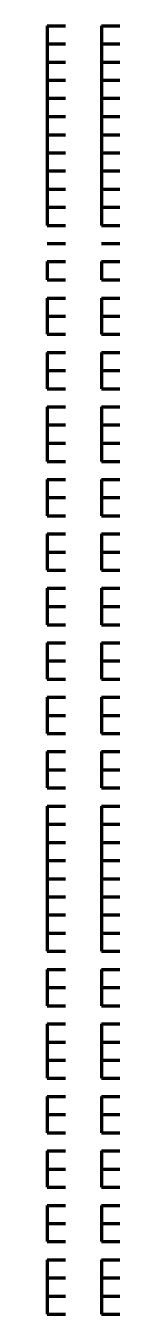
# Model space of a CAD drawing. Header units: inches. Extents: x 16 to 776, y 37 to 575.
# Drawn here: x 317.5 to 318.17, y 362.5 to 374.33 of the extents above; entities that cross this region are included whole.
import ezdxf

# ---------------------------------------------------------------- set-up
doc = ezdxf.new("R2010")
doc.units = ezdxf.units.IN
doc.header["$MEASUREMENT"] = 0
doc.layers.add('P', color=250, linetype='CONTINUOUS', lineweight=100)

msp = doc.modelspace()

# ---------------------------------------------------------------- linework, layer by layer
at = {"layer": 'P', "color": 0, "linetype": 'Continuous'}
for points in [[(317.5, 374.333), (317.667, 374.333)], [(317.5, 374.333), (317.5, 374.333)], [(317.5, 374.333), (317.667, 374.333)], [(317.5, 374.333), (317.5, 374.167)], [(318, 374.333), (318.167, 374.333)], [(318, 374.333), (318, 374.333)], [(318, 374.333), (318.167, 374.333)], [(318, 374.333), (318, 374.167)], [(317.5, 374.167), (317.667, 374.167)], [(317.5, 374.167), (317.5, 374)], [(318, 374.167), (318.167, 374.167)], [(318, 374.167), (318, 374)], [(317.5, 374), (317.667, 374)], [(317.5, 374), (317.667, 374)], [(317.5, 374), (317.5, 373.833)], [(318, 374), (318.167, 374)], [(318, 374), (318.167, 374)], [(318, 374), (318, 373.833)], [(317.5, 373.833), (317.667, 373.833)], [(317.5, 373.833), (317.5, 373.667)], [(318, 373.833), (318.167, 373.833)], [(318, 373.833), (318, 373.667)], [(317.5, 373.667), (317.667, 373.667)], [(317.5, 373.667), (317.5, 373.5)], [(318, 373.667), (318.167, 373.667)], [(318, 373.667), (318, 373.5)], [(317.5, 373.5), (317.667, 373.5)], [(317.5, 373.5), (317.667, 373.5)], [(317.5, 373.5), (317.5, 373.333)], [(318, 373.5), (318.167, 373.5)], [(318, 373.5), (318.167, 373.5)], [(318, 373.5), (318, 373.333)], [(317.5, 373.333), (317.667, 373.333)], [(317.5, 373.333), (317.5, 373.167)], [(318, 373.333), (318.167, 373.333)], [(318, 373.333), (318, 373.167)], [(317.5, 373.167), (317.667, 373.167)], [(317.5, 373.167), (317.5, 373)], [(318, 373.167), (318.167, 373.167)], [(318, 373.167), (318, 373)], [(317.5, 373), (317.667, 373)], [(317.5, 373), (317.667, 373)], [(317.5, 373), (317.5, 372.833)], [(318, 373), (318.167, 373)], [(318, 373), (318.167, 373)], [(318, 373), (318, 372.833)], [(317.5, 372.833), (317.667, 372.833)], [(317.5, 372.833), (317.5, 372.667)], [(318, 372.833), (318.167, 372.833)], [(318, 372.833), (318, 372.667)], [(317.5, 372.667), (317.667, 372.667)], [(317.5, 372.667), (317.5, 372.667)], [(317.5, 372.667), (317.667, 372.667)], [(317.5, 372.667), (317.5, 372.5)], [(318, 372.667), (318.167, 372.667)], [(318, 372.667), (318, 372.667)], [(318, 372.667), (318.167, 372.667)], [(318, 372.667), (318, 372.5)], [(317.5, 372.5), (317.667, 372.5)], [(318, 372.5), (318.167, 372.5)], [(317.5, 372.333), (317.667, 372.333)], [(317.5, 372.333), (317.667, 372.333)], [(318, 372.333), (318.167, 372.333)], [(318, 372.333), (318.167, 372.333)], [(317.5, 372.167), (317.667, 372.167)], [(317.5, 372.167), (317.5, 372.167)], [(317.5, 372.167), (317.667, 372.167)], [(317.5, 372.167), (317.5, 372)], [(318, 372.167), (318.167, 372.167)], [(318, 372.167), (318, 372.167)], [(318, 372.167), (318.167, 372.167)], [(318, 372.167), (318, 372)], [(317.5, 372), (317.667, 372)], [(318, 372), (318.167, 372)], [(317.5, 371.833), (317.667, 371.833)], [(317.5, 371.833), (317.667, 371.833)], [(317.5, 371.833), (317.667, 371.833)], [(317.5, 371.833), (317.5, 371.667)], [(318, 371.833), (318.167, 371.833)], [(318, 371.833), (318.167, 371.833)], [(318, 371.833), (318.167, 371.833)], [(318, 371.833), (318, 371.667)], [(317.5, 371.667), (317.667, 371.667)], [(317.5, 371.667), (317.5, 371.5)], [(318, 371.667), (318.167, 371.667)], [(318, 371.667), (318, 371.5)], [(317.5, 371.5), (317.667, 371.5)], [(318, 371.5), (318.167, 371.5)], [(317.5, 371.333), (317.667, 371.333)], [(317.5, 371.333), (317.667, 371.333)], [(317.5, 371.333), (317.667, 371.333)], [(317.5, 371.333), (317.5, 371.167)], [(318, 371.333), (318.167, 371.333)], [(318, 371.333), (318.167, 371.333)], [(318, 371.333), (318.167, 371.333)], [(318, 371.333), (318, 371.167)], [(317.5, 371.167), (317.667, 371.167)], [(317.5, 371.167), (317.5, 371)], [(318, 371.167), (318.167, 371.167)], [(318, 371.167), (318, 371)], [(317.5, 371), (317.667, 371)], [(317.5, 371), (317.667, 371)], [(317.5, 371), (317.667, 371)], [(318, 371), (318.167, 371)], [(318, 371), (318.167, 371)], [(318, 371), (318.167, 371)], [(317.5, 370.833), (317.667, 370.833)], [(317.5, 370.833), (317.5, 370.667)], [(318, 370.833), (318.167, 370.833)], [(318, 370.833), (318, 370.667)], [(317.5, 370.667), (317.667, 370.667)], [(317.5, 370.667), (317.5, 370.5)], [(318, 370.667), (318.167, 370.667)], [(318, 370.667), (318, 370.5)], [(317.5, 370.5), (317.667, 370.5)], [(317.5, 370.5), (317.5, 370.5)], [(317.5, 370.5), (317.667, 370.5)], [(317.5, 370.5), (317.5, 370.333)], [(318, 370.5), (318.167, 370.5)], [(318, 370.5), (318, 370.5)], [(318, 370.5), (318.167, 370.5)], [(318, 370.5), (318, 370.333)], [(317.5, 370.333), (317.667, 370.333)], [(318, 370.333), (318.167, 370.333)], [(317.5, 370.167), (317.667, 370.167)], [(317.5, 370.167), (317.5, 370)], [(318, 370.167), (318.167, 370.167)], [(318, 370.167), (318, 370)], [(317.5, 370), (317.667, 370)], [(317.5, 370), (317.5, 370)], [(317.5, 370), (317.667, 370)], [(317.5, 370), (317.5, 369.833)], [(318, 370), (318.167, 370)], [(318, 370), (318, 370)], [(318, 370), (318.167, 370)], [(318, 370), (318, 369.833)], [(317.5, 369.833), (317.667, 369.833)], [(318, 369.833), (318.167, 369.833)], [(317.5, 369.667), (317.667, 369.667)], [(317.5, 369.667), (317.5, 369.667)], [(317.5, 369.667), (317.667, 369.667)], [(317.5, 369.667), (317.5, 369.5)], [(318, 369.667), (318.167, 369.667)], [(318, 369.667), (318, 369.667)], [(318, 369.667), (318.167, 369.667)], [(318, 369.667), (318, 369.5)], [(317.5, 369.5), (317.667, 369.5)], [(317.5, 369.5), (317.5, 369.333)], [(318, 369.5), (318.167, 369.5)], [(318, 369.5), (318, 369.333)], [(317.5, 369.333), (317.667, 369.333)], [(318, 369.333), (318.167, 369.333)], [(317.5, 369.167), (317.667, 369.167)], [(317.5, 369.167), (317.5, 369.167)], [(317.5, 369.167), (317.667, 369.167)], [(317.5, 369.167), (317.5, 369)], [(318, 369.167), (318.167, 369.167)], [(318, 369.167), (318, 369.167)], [(318, 369.167), (318.167, 369.167)], [(318, 369.167), (318, 369)], [(317.5, 369), (317.667, 369)], [(317.5, 369), (317.5, 368.833)], [(318, 369), (318.167, 369)], [(318, 369), (318, 368.833)], [(317.5, 368.833), (317.667, 368.833)], [(317.5, 368.833), (317.667, 368.833)], [(317.5, 368.833), (317.667, 368.833)], [(318, 368.833), (318.167, 368.833)], [(318, 368.833), (318.167, 368.833)], [(318, 368.833), (318.167, 368.833)], [(317.5, 368.667), (317.667, 368.667)], [(317.5, 368.667), (317.5, 368.5)], [(318, 368.667), (318.167, 368.667)], [(318, 368.667), (318, 368.5)], [(317.5, 368.5), (317.667, 368.5)], [(317.5, 368.5), (317.5, 368.333)], [(318, 368.5), (318.167, 368.5)], [(318, 368.5), (318, 368.333)], [(317.5, 368.333), (317.667, 368.333)], [(317.5, 368.333), (317.5, 368.333)], [(317.5, 368.333), (317.667, 368.333)], [(318, 368.333), (318.167, 368.333)], [(318, 368.333), (318, 368.333)], [(318, 368.333), (318.167, 368.333)], [(317.5, 368.167), (317.667, 368.167)], [(317.5, 368.167), (317.5, 368)], [(318, 368.167), (318.167, 368.167)], [(318, 368.167), (318, 368)], [(317.5, 368), (317.667, 368)], [(317.5, 368), (317.5, 368)], [(317.5, 368), (317.667, 368)], [(317.5, 368), (317.5, 367.833)], [(318, 368), (318.167, 368)], [(318, 368), (318, 368)], [(318, 368), (318.167, 368)], [(318, 368), (318, 367.833)], [(317.5, 367.833), (317.667, 367.833)], [(318, 367.833), (318.167, 367.833)], [(317.5, 367.667), (317.667, 367.667)], [(317.5, 367.667), (317.5, 367.5)], [(318, 367.667), (318.167, 367.667)], [(318, 367.667), (318, 367.5)], [(317.5, 367.5), (317.667, 367.5)], [(317.5, 367.5), (317.5, 367.5)], [(317.5, 367.5), (317.667, 367.5)], [(317.5, 367.5), (317.5, 367.333)], [(318, 367.5), (318.167, 367.5)], [(318, 367.5), (318, 367.5)], [(318, 367.5), (318.167, 367.5)], [(318, 367.5), (318, 367.333)], [(317.5, 367.333), (317.667, 367.333)], [(318, 367.333), (318.167, 367.333)], [(317.5, 367.167), (317.667, 367.167)], [(317.5, 367.167), (317.5, 367)], [(318, 367.167), (318.167, 367.167)], [(318, 367.167), (318, 367)], [(317.5, 367), (317.667, 367)], [(317.5, 367), (317.5, 367)], [(317.5, 367), (317.667, 367)], [(317.5, 367), (317.5, 366.833)], [(318, 367), (318.167, 367)], [(318, 367), (318, 367)], [(318, 367), (318.167, 367)], [(318, 367), (318, 366.833)], [(317.5, 366.833), (317.667, 366.833)], [(317.5, 366.833), (317.5, 366.667)], [(318, 366.833), (318.167, 366.833)], [(318, 366.833), (318, 366.667)], [(317.5, 366.667), (317.667, 366.667)], [(317.5, 366.667), (317.667, 366.667)], [(317.5, 366.667), (317.5, 366.5)], [(318, 366.667), (318.167, 366.667)], [(318, 366.667), (318.167, 366.667)], [(318, 366.667), (318, 366.5)], [(317.5, 366.5), (317.667, 366.5)], [(317.5, 366.5), (317.5, 366.333)], [(318, 366.5), (318.167, 366.5)], [(318, 366.5), (318, 366.333)], [(317.5, 366.333), (317.667, 366.333)], [(317.5, 366.333), (317.5, 366.167)], [(318, 366.333), (318.167, 366.333)], [(318, 366.333), (318, 366.167)], [(317.5, 366.167), (317.667, 366.167)], [(317.5, 366.167), (317.667, 366.167)], [(317.5, 366.167), (317.5, 366)], [(318, 366.167), (318.167, 366.167)], [(318, 366.167), (318.167, 366.167)], [(318, 366.167), (318, 366)], [(317.5, 366), (317.667, 366)], [(317.5, 366), (317.5, 365.833)], [(318, 366), (318.167, 366)], [(318, 366), (318, 365.833)], [(317.5, 365.833), (317.667, 365.833)], [(317.5, 365.833), (317.5, 365.833)], [(317.5, 365.833), (317.667, 365.833)], [(318, 365.833), (318.167, 365.833)], [(318, 365.833), (318, 365.833)], [(318, 365.833), (318.167, 365.833)], [(317.5, 365.667), (317.667, 365.667)], [(317.5, 365.667), (317.5, 365.5)], [(318, 365.667), (318.167, 365.667)], [(318, 365.667), (318, 365.5)], [(317.5, 365.5), (317.667, 365.5)], [(317.5, 365.5), (317.5, 365.333)], [(318, 365.5), (318.167, 365.5)], [(318, 365.5), (318, 365.333)], [(317.5, 365.333), (317.667, 365.333)], [(317.5, 365.333), (317.5, 365.333)], [(317.5, 365.333), (317.667, 365.333)], [(318, 365.333), (318.167, 365.333)], [(318, 365.333), (318, 365.333)], [(318, 365.333), (318.167, 365.333)], [(317.5, 365.167), (317.667, 365.167)], [(317.5, 365.167), (317.5, 365)], [(318, 365.167), (318.167, 365.167)], [(318, 365.167), (318, 365)], [(317.5, 365), (317.667, 365)], [(317.5, 365), (317.5, 365)], [(317.5, 365), (317.667, 365)], [(317.5, 365), (317.5, 364.833)], [(318, 365), (318.167, 365)], [(318, 365), (318, 365)], [(318, 365), (318.167, 365)], [(318, 365), (318, 364.833)], [(317.5, 364.833), (317.667, 364.833)], [(317.5, 364.833), (317.5, 364.667)], [(318, 364.833), (318.167, 364.833)], [(318, 364.833), (318, 364.667)], [(317.5, 364.667), (317.667, 364.667)], [(318, 364.667), (318.167, 364.667)], [(317.5, 364.5), (317.667, 364.5)], [(317.5, 364.5), (317.667, 364.5)], [(317.5, 364.5), (317.667, 364.5)], [(317.5, 364.5), (317.5, 364.333)], [(318, 364.5), (318.167, 364.5)], [(318, 364.5), (318.167, 364.5)], [(318, 364.5), (318.167, 364.5)], [(318, 364.5), (318, 364.333)], [(317.5, 364.333), (317.667, 364.333)], [(317.5, 364.333), (317.5, 364.167)], [(318, 364.333), (318.167, 364.333)], [(318, 364.333), (318, 364.167)], [(317.5, 364.167), (317.667, 364.167)], [(318, 364.167), (318.167, 364.167)], [(317.5, 364), (317.667, 364)], [(317.5, 364), (317.667, 364)], [(317.5, 364), (317.667, 364)], [(317.5, 364), (317.5, 363.833)], [(318, 364), (318.167, 364)], [(318, 364), (318.167, 364)], [(318, 364), (318.167, 364)], [(318, 364), (318, 363.833)], [(317.5, 363.833), (317.667, 363.833)], [(317.5, 363.833), (317.5, 363.667)], [(318, 363.833), (318.167, 363.833)], [(318, 363.833), (318, 363.667)], [(317.5, 363.667), (317.667, 363.667)], [(317.5, 363.667), (317.667, 363.667)], [(317.5, 363.667), (317.667, 363.667)], [(318, 363.667), (318.167, 363.667)], [(318, 363.667), (318.167, 363.667)], [(318, 363.667), (318.167, 363.667)], [(317.5, 363.5), (317.667, 363.5)], [(317.5, 363.5), (317.5, 363.333)], [(318, 363.5), (318.167, 363.5)], [(318, 363.5), (318, 363.333)], [(317.5, 363.333), (317.667, 363.333)], [(317.5, 363.333), (317.5, 363.167)], [(318, 363.333), (318.167, 363.333)], [(318, 363.333), (318, 363.167)], [(317.5, 363.167), (317.667, 363.167)], [(317.5, 363.167), (317.667, 363.167)], [(317.5, 363.167), (317.667, 363.167)], [(318, 363.167), (318.167, 363.167)], [(318, 363.167), (318.167, 363.167)], [(318, 363.167), (318.167, 363.167)], [(317.5, 363), (317.667, 363)], [(317.5, 363), (317.5, 362.833)], [(318, 363), (318.167, 363)], [(318, 363), (318, 362.833)], [(317.5, 362.833), (317.667, 362.833)], [(317.5, 362.833), (317.5, 362.833)], [(317.5, 362.833), (317.667, 362.833)], [(317.5, 362.833), (317.5, 362.667)], [(318, 362.833), (318.167, 362.833)], [(318, 362.833), (318, 362.833)], [(318, 362.833), (318.167, 362.833)], [(318, 362.833), (318, 362.667)], [(317.5, 362.667), (317.667, 362.667)], [(317.5, 362.667), (317.5, 362.5)], [(318, 362.667), (318.167, 362.667)], [(318, 362.667), (318, 362.5)], [(317.5, 362.5), (317.667, 362.5)], [(318, 362.5), (318.167, 362.5)]]:
    msp.add_lwpolyline(points, dxfattribs=at)

doc.saveas('drawing.dxf')
